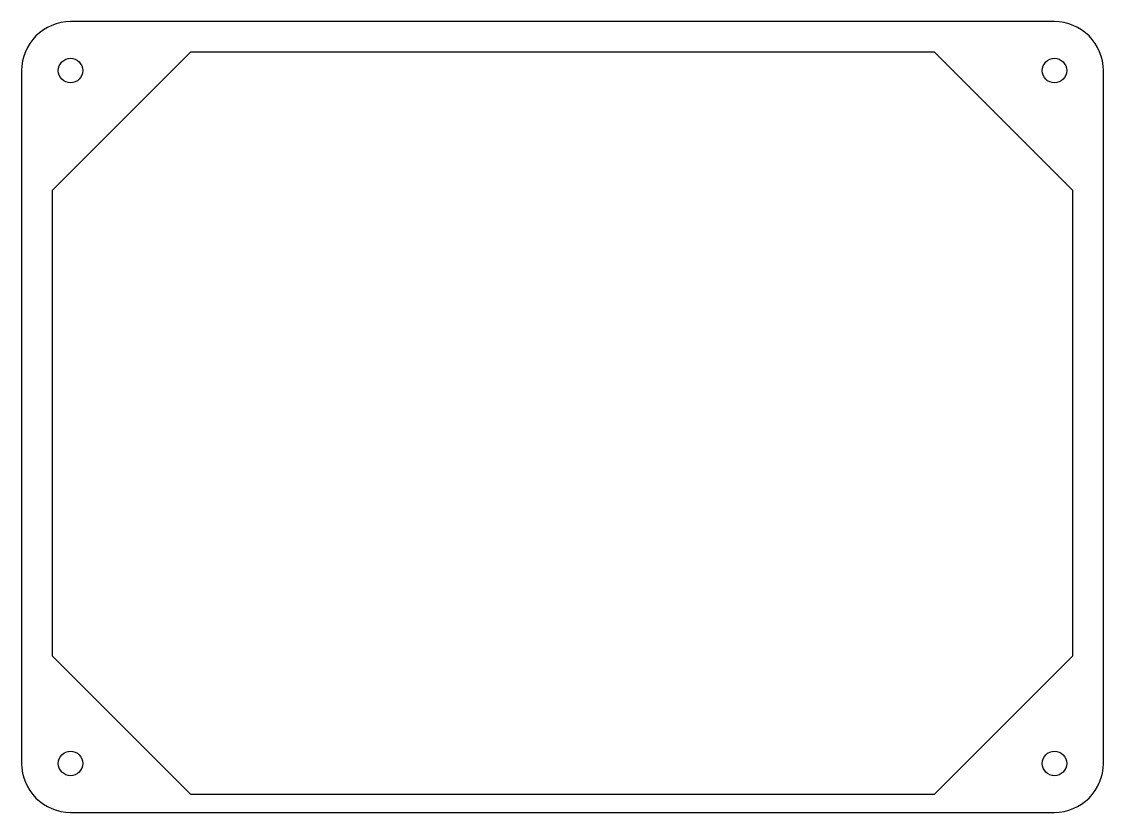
# Model space of a CAD drawing. Header units: millimetres. Extents: x 0 to 88.5, y -64.7 to 0.
import ezdxf

# ---------------------------------------------------------------- set-up
doc = ezdxf.new("R2010")
doc.units = ezdxf.units.MM
doc.layers.get('0').update_dxf_attribs({"linetype": 'CONTINUOUS'})

msp = doc.modelspace()

# ---------------------------------------------------------------- linework, layer by layer
msp.add_lwpolyline([(84.52, 0), (4, 0, 0.414214), (0, -4), (0, -60.67, 0.414214), (4, -64.67), (84.52, -64.67, 0.414214), (88.52, -60.67), (88.52, -4, 0.414214)], format="xyb", close=True)
msp.add_lwpolyline([(74.706, -2.5), (13.814, -2.5), (2.5, -13.814), (2.5, -51.856), (13.814, -63.17), (74.706, -63.17), (86.02, -51.856), (86.02, -13.814)], close=True)
for centre in [(4, -4), (84.52, -4), (4, -60.67), (84.52, -60.67)]:
    msp.add_circle(centre, 1)

doc.saveas('drawing.dxf')
